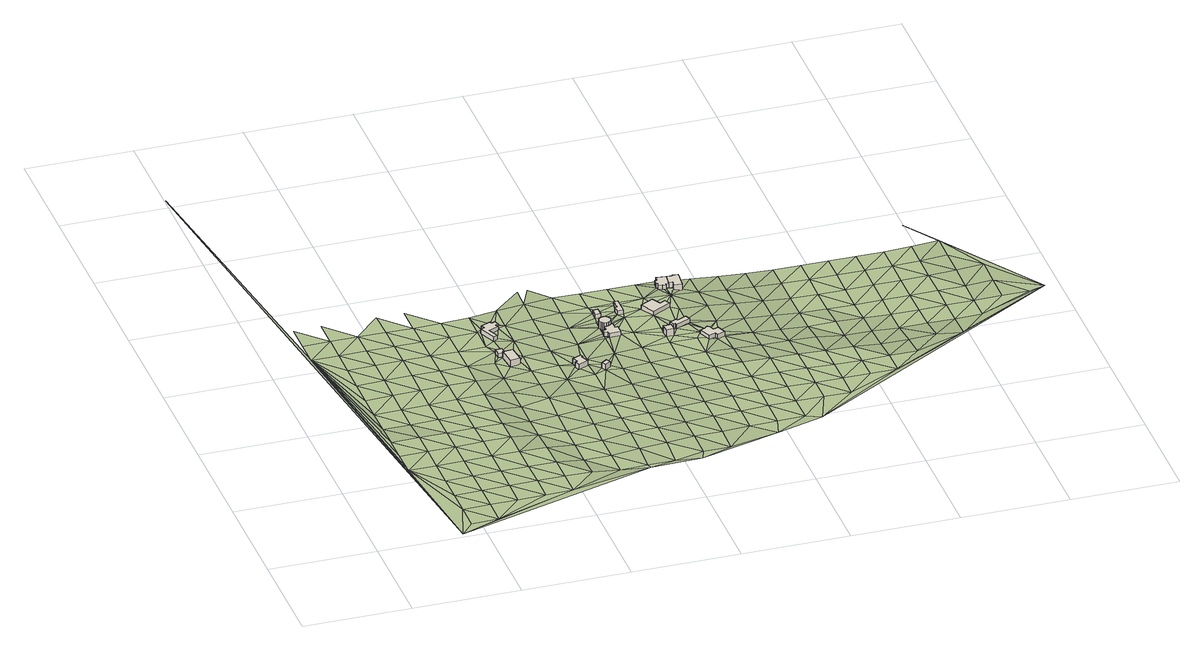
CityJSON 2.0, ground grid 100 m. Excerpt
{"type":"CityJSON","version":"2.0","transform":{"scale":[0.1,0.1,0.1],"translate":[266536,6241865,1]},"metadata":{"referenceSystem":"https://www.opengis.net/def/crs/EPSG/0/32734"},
"CityObjects":{
"building1":{"type":"Building","attributes":{"building":"yes","building:levels":1,"building_height":4.1,"roof_height":6.17,"ground_height":2.07,"plus_code":"4FRW3F7G+VG3","footprint":{"type":"Polygon"}},"geometry":[{"type":"Solid","lod":"1","boundaries":[[[[0,1,2,3]],[[1,4,5,2]],[[4,6,7,5]],[[6,0,3,7]],[[3,2,5,7]],[[6,4,1,0]]]]}]},
"building2":{"type":"Building","attributes":{"building":"yes","building:levels":1,"building_height":4.1,"roof_height":8.44,"ground_height":4.34,"plus_code":"4FRW3F7G+RG9","footprint":{"type":"Polygon"}},"geometry":[{"type":"Solid","lod":"1","boundaries":[[[[8,9,10,11]],[[9,12,13,10]],[[12,14,15,13]],[[14,8,11,15]],[[11,10,13,15]],[[14,12,9,8]]]]}]},
"building3":{"type":"Building","attributes":{"building":"yes","building:levels":1,"building_height":4.1,"roof_height":7.88,"ground_height":3.78,"plus_code":"4FRW3F7G+XGM","footprint":{"type":"Polygon"}},"geometry":[{"type":"Solid","lod":"1","boundaries":[[[[16,17,18,19]],[[17,20,21,18]],[[20,22,23,21]],[[22,24,25,23]],[[24,26,27,25]],[[26,28,29,27]],[[28,30,31,29]],[[30,32,33,31]],[[32,34,35,33]],[[34,36,37,35]],[[36,38,39,37]],[[38,16,19,39]],[[19,18,21,23,25,27,29,31,33,35,37,39]],[[38,36,34,32,30,28,26,24,22,20,17,16]]]]}]},
"building4":{"type":"Building","attributes":{"building":"yes","building:levels":1,"building_height":4.1,"roof_height":10.44,"ground_height":6.34,"plus_code":"4FRW3F7G+PQ3","footprint":{"type":"Polygon"}},"geometry":[{"type":"Solid","lod":"1","boundaries":[[[[40,41,42,43]],[[41,44,45,42]],[[44,46,47,45]],[[46,48,49,47]],[[48,50,51,49]],[[50,52,53,51]],[[52,54,55,53]],[[54,40,43,55]],[[43,42,45,47,49,51,53,55]],[[54,52,50,48,46,44,41,40]]]]}]},
"building5":{"type":"Building","attributes":{"building":"guardhouse","building:levels":1,"building_height":4.1,"roof_height":11.15,"ground_height":7.05,"plus_code":"4FRW3F7G+MV2","footprint":{"type":"Polygon"}},"geometry":[{"type":"Solid","lod":"1","boundaries":[[[[56,57,58,59]],[[57,60,61,58]],[[60,62,63,61]],[[62,56,59,63]],[[59,58,61,63]],[[62,60,57,56]]]]}]},
"building6":{"type":"Building","attributes":{"address":"McClean Building","building":"public","building:levels":1,"building_height":4.1,"roof_height":12.88,"ground_height":8.78,"plus_code":"4FRW3F7G+RXJ","footprint":{"type":"Polygon"}},"geometry":[{"type":"Solid","lod":"1","boundaries":[[[[64,65,66,67]],[[65,68,69,66]],[[68,70,71,69]],[[70,72,73,71]],[[72,74,75,73]],[[74,76,77,75]],[[76,78,79,77]],[[78,80,81,79]],[[80,82,83,81]],[[82,84,85,83]],[[84,86,87,85]],[[86,88,89,87]],[[88,90,91,89]],[[90,64,67,91]],[[67,66,69,71,73,75,77,79,81,83,85,87,89,91]],[[90,88,86,84,82,80,78,76,74,72,70,68,65,64]]]]}]},
"building7":{"type":"Building","attributes":{"building":"optical_telescope","building:levels":2,"building_height":6.9,"roof_height":16.43,"ground_height":9.53,"plus_code":"4FRW3F7G+VWH","footprint":{"type":"Polygon"}},"geometry":[{"type":"Solid","lod":"1","boundaries":[[[[72,70,71,92,93,73]],[[70,68,69,94,92,71]],[[68,65,66,95,94,69]],[[65,64,67,96,95,66]],[[64,97,98,96,67]],[[97,99,100,98]],[[99,101,102,100]],[[101,103,104,102]],[[103,105,106,104]],[[105,107,108,106]],[[107,109,110,108]],[[109,111,112,110]],[[111,113,114,112]],[[113,115,116,114]],[[115,117,118,116]],[[117,119,120,118]],[[119,121,122,120]],[[121,72,73,93,122]],[[93,92,94,95,96,98,100,102,104,106,108,110,112,114,116,118,120,122]],[[121,119,117,115,113,111,109,107,105,103,101,99,97,64,65,68,70,72]]]]}]},
"building8":{"type":"Building","attributes":{"building":"yes","building:levels":1,"building_height":4.1,"roof_height":13.63,"ground_height":9.53,"plus_code":"4FRW3F7G+WWW","footprint":{"type":"Polygon"}},"geometry":[{"type":"Solid","lod":"1","boundaries":[[[[123,124,125,126]],[[124,127,128,125]],[[127,129,130,128]],[[129,123,126,130]],[[126,125,128,130]],[[129,127,124,123]]]]}]},
"building9":{"type":"Building","attributes":{"building":"yes","building:levels":1,"building_height":4.1,"roof_height":14.5,"ground_height":10.4,"plus_code":"4FRW3F7H+X28","footprint":{"type":"Polygon"}},"geometry":[{"type":"Solid","lod":"1","boundaries":[[[[131,132,133,134]],[[132,135,136,133]],[[135,137,138,136]],[[137,139,140,138]],[[139,141,142,140]],[[141,131,134,142]],[[134,133,136,138,140,142]],[[141,139,137,135,132,131]]]]}]},
"building10":{"type":"Building","attributes":{"building":"optical_telescope","building:levels":2,"building_height":6.9,"roof_height":17.08,"ground_height":10.18,"plus_code":"4FRW3F7H+Q49","footprint":{"type":"Polygon"}},"geometry":[{"type":"Solid","lod":"1","boundaries":[[[[143,144,145,146]],[[144,147,148,145]],[[147,149,150,148]],[[149,143,146,150]],[[146,145,148,150]],[[149,147,144,143]]]]}]},
"building11":{"type":"Building","attributes":{"building":"yes","building:levels":1,"building_height":4.1,"roof_height":14.24,"ground_height":10.14,"plus_code":"4FRW3F7H+W57","footprint":{"type":"Polygon"}},"geometry":[{"type":"Solid","lod":"1","boundaries":[[[[151,152,153,154]],[[152,155,156,153]],[[155,157,158,156]],[[157,159,160,158]],[[159,161,162,160]],[[161,151,154,162]],[[154,153,156,158,160,162]],[[161,159,157,155,152,151]]]]}]},
"building12":{"type":"Building","attributes":{"building":"yes","building:levels":1,"building_height":4.1,"roof_height":13.78,"ground_height":9.68,"plus_code":"4FRW3F7H+R62","footprint":{"type":"Polygon"}},"geometry":[{"type":"Solid","lod":"1","boundaries":[[[[163,164,165,166]],[[164,167,168,165]],[[167,169,170,168]],[[169,171,172,170]],[[171,173,174,172]],[[173,175,176,174]],[[175,177,178,176]],[[177,163,166,178]],[[166,165,168,170,172,174,176,178]],[[177,175,173,171,169,167,164,163]]]]}]},
"building13":{"type":"Building","attributes":{"building":"yes","building:levels":1,"building_height":4.1,"roof_height":12.11,"ground_height":8.01,"plus_code":"4FRW3F7H+P86","footprint":{"type":"Polygon"}},"geometry":[{"type":"Solid","lod":"1","boundaries":[[[[179,180,181,182]],[[180,183,184,181]],[[183,185,186,184]],[[185,187,188,186]],[[187,189,190,188]],[[189,191,192,190]],[[191,193,194,192]],[[193,195,196,194]],[[195,197,198,196]],[[197,199,200,198]],[[199,179,182,200]],[[182,181,184,186,188,190,192,194,196,198,200]],[[199,197,195,193,191,189,187,185,183,180,179]]]]}]},
"building14":{"type":"Building","attributes":{"building":"yes","building:levels":1,"building_height":4.1,"roof_height":12.57,"ground_height":8.47,"plus_code":"4FRW3F8H+365","footprint":{"type":"Polygon"}},"geometry":[{"type":"Solid","lod":"1","boundaries":[[[[201,202,203,204]],[[202,205,206,203]],[[205,207,208,206]],[[207,209,210,208]],[[209,211,212,210]],[[211,213,214,212]],[[213,215,216,214]],[[215,217,218,216]],[[217,219,220,218]],[[219,221,222,220]],[[221,223,224,222]],[[223,225,226,224]],[[225,201,204,226]],[[204,203,206,208,210,212,214,216,218,220,222,224,226]],[[225,223,221,219,217,215,213,211,209,207,205,202,201]]]]}]},
"building15":{"type":"Building","attributes":{"building":"yes","building:levels":1,"building_height":4.1,"roof_height":12.57,"ground_height":8.47,"plus_code":"4FRW3F8H+375","footprint":{"type":"Polygon"}},"geometry":[{"type":"Solid","lod":"1","boundaries":[[[[227,228,204,203]],[[228,229,230,204]],[[229,231,232,230]],[[231,233,234,232]],[[233,235,236,234]],[[235,237,238,236]],[[237,239,240,238]],[[239,227,203,240]],[[203,204,230,232,234,236,238,240]],[[239,237,235,233,231,229,228,227]]]]}]},
"terrain1":{"type":"TINRelief","geometry":[{"type":"CompositeSurface","lod":"1","boundaries":[[[241,242,243]],[[241,243,244]],[[242,241,245]],[[246,244,243]],[[241,244,247]],[[243,242,245]],[[244,246,248]],[[249,250,244]],[[243,251,246]],[[244,250,247]],[[244,248,252]],[[251,243,245]],[[250,249,253]],[[250,253,247]],[[244,252,249]],[[248,246,254]],[[253,255,247]],[[254,246,251]],[[256,255,253]],[[252,248,257]],[[255,258,247]],[[253,249,256]],[[257,248,254]],[[241,247,259]],[[258,255,260]],[[251,245,261]],[[241,262,245]],[[263,247,258]],[[260,255,256]],[[249,252,264]],[[254,251,261]],[[263,265,247]],[[252,257,266]],[[267,263,258]],[[249,264,256]],[[268,247,265]],[[260,269,258]],[[252,266,264]],[[254,270,257]],[[271,247,272]],[[263,267,265]],[[247,268,273]],[[258,269,267]],[[261,270,254]],[[274,261,245]],[[256,275,260]],[[271,272,276]],[[266,257,277]],[[247,273,272]],[[275,256,264]],[[268,265,278]],[[270,277,257]],[[279,269,260]],[[278,265,267]],[[266,280,264]],[[260,275,279]],[[281,273,268]],[[261,274,270]],[[277,280,266]],[[278,281,268]],[[274,245,262]],[[267,269,282]],[[275,264,283]],[[269,279,284]],[[285,277,270]],[[280,283,264]],[[286,272,273]],[[282,278,267]],[[281,287,273]],[[269,284,282]],[[270,274,285]],[[275,288,279]],[[272,286,289]],[[280,277,290]],[[273,287,286]],[[283,288,275]],[[290,277,285]],[[284,279,291]],[[292,281,278]],[[278,282,293]],[[288,291,279]],[[281,292,287]],[[294,283,280]],[[274,262,285]],[[262,241,295]],[[278,293,292]],[[290,296,280]],[[282,284,297]],[[283,294,288]],[[291,298,284]],[[280,296,294]],[[299,286,287]],[[285,300,290]],[[293,282,297]],[[287,292,299]],[[284,298,297]],[[300,285,262]],[[301,291,288]],[[302,296,290]],[[288,294,301]],[[293,303,292]],[[286,299,304]],[[290,300,302]],[[298,291,305]],[[303,293,297]],[[286,304,306]],[[305,291,301]],[[292,307,299]],[[294,296,308]],[[296,302,309]],[[300,262,310]],[[307,292,303]],[[311,297,298]],[[294,308,301]],[[305,312,298]],[[296,309,308]],[[304,299,313]],[[310,302,300]],[[297,311,303]],[[313,299,307]],[[298,312,311]],[[301,314,305]],[[304,315,306]],[[309,302,316]],[[314,301,308]],[[317,307,303]],[[304,313,315]],[[316,302,310]],[[262,318,310]],[[319,312,305]],[[303,311,317]],[[320,308,309]],[[305,314,319]],[[320,309,316]],[[313,307,321]],[[307,317,322]],[[311,312,323]],[[314,308,324]],[[312,319,325]],[[313,321,315]],[[316,310,318]],[[307,322,321]],[[324,308,320]],[[311,323,317]],[[312,325,323]],[[262,295,318]],[[326,319,314]],[[327,315,328]],[[320,316,329]],[[326,314,324]],[[315,321,328]],[[318,329,316]],[[325,319,330]],[[322,317,331]],[[323,332,317]],[[320,333,324]],[[330,319,326]],[[329,333,320]],[[331,317,332]],[[334,321,322]],[[335,323,325]],[[326,324,336]],[[335,325,330]],[[331,337,322]],[[323,9,332]],[[321,334,328]],[[329,318,338]],[[322,337,334]],[[333,336,324]],[[331,332,1]],[[330,326,339]],[[340,9,323]],[[332,9,8]],[[332,8,1]],[[323,335,340]],[[338,318,295]],[[341,333,329]],[[336,339,326]],[[4,1,8]],[[337,331,342]],[[343,328,334]],[[341,329,338]],[[344,334,337]],[[342,24,337]],[[345,9,340]],[[24,344,337]],[[4,8,346]],[[347,335,330]],[[348,336,333]],[[339,349,330]],[[342,4,346]],[[350,334,344]],[[334,350,343]],[[348,333,341]],[[350,344,351]],[[352,345,340]],[[335,347,340]],[[346,345,352]],[[330,349,347]],[[342,353,24]],[[353,342,346]],[[354,338,295]],[[339,336,355]],[[350,356,343]],[[357,24,353]],[[341,338,354]],[[358,357,359]],[[352,353,346]],[[355,336,348]],[[352,340,360]],[[353,359,357]],[[339,361,349]],[[340,347,360]],[[362,356,363]],[[364,365,359]],[[343,356,366]],[[348,341,367]],[[361,339,355]],[[353,368,359]],[[369,353,352]],[[359,368,364]],[[354,367,341]],[[362,364,368]],[[356,362,366]],[[370,354,295]],[[371,347,349]],[[352,360,369]],[[366,362,368]],[[348,372,355]],[[371,349,361]],[[373,368,353]],[[374,360,347]],[[367,372,348]],[[353,369,373]],[[374,347,375]],[[361,355,376]],[[48,369,360]],[[377,347,371]],[[375,347,377]],[[48,360,374]],[[367,354,378]],[[376,355,372]],[[368,379,366]],[[374,380,48]],[[368,373,381]],[[378,354,370]],[[371,361,382]],[[383,369,48]],[[367,384,372]],[[368,381,379]],[[375,377,385]],[[382,361,376]],[[373,369,386]],[[57,377,371]],[[378,384,367]],[[369,383,386]],[[387,388,385]],[[385,377,56]],[[389,387,385]],[[383,387,389]],[[366,379,390]],[[376,372,391]],[[371,382,392]],[[371,392,57]],[[56,377,57]],[[381,373,393]],[[386,383,389]],[[384,391,372]],[[389,385,394]],[[385,56,394]],[[378,370,395]],[[373,386,393]],[[382,376,396]],[[397,379,381]],[[384,378,395]],[[396,376,391]],[[57,392,398]],[[57,398,399]],[[394,400,389]],[[397,381,393]],[[386,389,401]],[[382,402,392]],[[394,399,400]],[[384,403,391]],[[396,402,382]],[[400,399,398]],[[404,405,379]],[[404,379,397]],[[400,401,389]],[[403,384,395]],[[393,386,406]],[[398,392,407]],[[396,391,408]],[[392,402,407]],[[78,386,401]],[[386,78,76]],[[406,386,76]],[[408,391,403]],[[393,409,397]],[[370,410,395]],[[398,411,400]],[[393,406,412]],[[402,396,413]],[[414,393,412]],[[400,82,401]],[[407,411,398]],[[414,127,393]],[[415,404,397]],[[78,401,82]],[[413,396,408]],[[409,393,127]],[[80,78,82]],[[416,82,400]],[[403,395,417]],[[418,406,76]],[[418,76,419]],[[72,76,74]],[[72,419,76]],[[420,407,402]],[[409,415,397]],[[414,412,421]],[[411,422,400]],[[414,421,423]],[[422,416,400]],[[424,414,423]],[[408,403,417]],[[420,402,413]],[[414,424,425]],[[414,129,127]],[[426,404,415]],[[425,129,414]],[[407,427,411]],[[129,425,428]],[[428,429,129]],[[430,431,432]],[[433,431,88]],[[415,409,434]],[[435,432,431]],[[408,436,413]],[[420,427,407]],[[395,410,417]],[[433,416,437]],[[437,416,422]],[[436,408,417]],[[429,438,141]],[[141,129,429]],[[439,422,411]],[[438,435,440]],[[431,440,435]],[[433,440,431]],[[129,139,434]],[[441,415,434]],[[442,420,413]],[[427,439,411]],[[437,440,433]],[[141,139,129]],[[426,415,443]],[[141,438,440]],[[436,442,413]],[[441,434,139]],[[437,422,147]],[[415,441,443]],[[427,420,444]],[[439,445,422]],[[131,141,440]],[[436,417,446]],[[139,137,441]],[[442,444,420]],[[445,147,422]],[[410,446,417]],[[447,426,443]],[[448,440,437]],[[449,439,427]],[[443,441,450]],[[437,147,451]],[[440,452,131]],[[437,451,453]],[[454,442,436]],[[444,449,427]],[[131,452,450]],[[448,437,453]],[[446,454,436]],[[455,445,439]],[[149,147,445]],[[452,440,448]],[[443,450,456]],[[457,444,442]],[[449,455,439]],[[458,453,451]],[[443,456,447]],[[457,442,454]],[[410,459,446]],[[456,450,452]],[[445,460,149]],[[458,461,453]],[[448,453,461]],[[462,449,444]],[[458,149,169]],[[455,460,445]],[[458,463,461]],[[446,459,454]],[[458,169,463]],[[462,444,457]],[[177,448,461]],[[464,463,169]],[[456,465,447]],[[456,452,466]],[[169,149,467]],[[468,455,449]],[[459,410,469]],[[149,460,467]],[[470,457,454]],[[462,468,449]],[[448,177,155]],[[455,471,460]],[[470,454,459]],[[177,175,173]],[[467,472,169]],[[157,466,473]],[[472,171,169]],[[460,471,467]],[[455,185,471]],[[474,462,457]],[[466,475,456]],[[455,468,476]],[[465,456,211]],[[177,173,477]],[[477,155,177]],[[455,476,185]],[[470,474,457]],[[478,472,467]],[[466,157,475]],[[478,171,472]],[[456,215,211]],[[467,479,478]],[[456,475,215]],[[475,157,155]],[[185,183,471]],[[478,195,171]],[[465,211,209]],[[155,477,475]],[[480,468,462]],[[474,481,462]],[[482,173,171]],[[465,209,205]],[[459,483,470]],[[185,476,187]],[[195,482,171]],[[211,215,213]],[[483,459,469]],[[193,191,189]],[[476,468,480]],[[173,484,477]],[[475,485,215]],[[462,481,480]],[[485,217,215]],[[195,193,482]],[[205,209,207]],[[475,486,485]],[[187,487,189]],[[189,482,193]],[[484,475,477]],[[488,474,470]],[[486,475,489]],[[486,225,223]],[[482,484,173]],[[476,490,187]],[[486,489,225]],[[491,201,225]],[[475,492,489]],[[474,488,481]],[[225,489,491]],[[490,476,480]],[[470,483,488]],[[487,493,189]],[[187,493,487]],[[494,492,475]],[[484,494,475]],[[189,495,482]],[[496,202,497]],[[481,498,480]],[[187,490,493]],[[483,469,499]],[[481,488,498]],[[493,495,189]],[[480,500,490]],[[501,484,482]],[[502,235,492]],[[494,502,492]],[[483,499,488]],[[480,498,500]],[[484,501,494]],[[482,495,501]],[[503,493,490]],[[488,504,498]],[[490,500,503]],[[504,488,499]],[[502,494,505]],[[494,501,506]],[[507,495,493]],[[500,498,508]],[[503,509,493]],[[494,506,505]],[[499,469,510]],[[508,498,504]],[[493,509,507]],[[511,503,500]],[[501,495,512]],[[511,500,508]],[[501,512,506]],[[499,513,504]],[[495,507,512]],[[503,514,509]],[[503,511,515]],[[516,508,504]],[[517,505,506]],[[512,518,506]],[[503,515,514]],[[507,509,519]],[[508,516,511]],[[504,513,516]],[[517,506,518]],[[513,499,510]],[[509,514,519]],[[520,512,507]],[[515,511,521]],[[511,516,522]],[[507,519,520]],[[523,518,512]],[[515,521,514]],[[511,522,521]],[[513,510,516]],[[512,520,523]],[[517,518,524]],[[519,514,525]],[[526,522,516]],[[525,514,521]],[[518,523,524]],[[526,516,510]],[[527,520,519]],[[528,519,525]],[[522,529,521]],[[530,522,526]],[[519,528,527]],[[531,523,520]],[[522,530,529]],[[525,521,532]],[[510,533,526]],[[520,527,531]],[[534,524,523]],[[525,532,528]],[[529,532,521]],[[535,530,526]],[[534,523,531]],[[528,536,527]],[[532,536,528]],[[526,533,535]],[[537,529,530]],[[469,538,510]],[[527,539,531]],[[530,535,537]],[[536,539,527]],[[540,532,529]],[[534,531,541]],[[533,510,542]],[[539,543,531]],[[540,529,537]],[[544,536,532]],[[533,545,535]],[[531,543,541]],[[532,540,544]],[[535,545,537]],[[539,536,546]],[[536,544,546]],[[547,543,539]],[[548,540,537]],[[549,537,545]],[[542,545,533]],[[539,546,547]],[[550,541,543]],[[548,537,549]],[[551,544,540]],[[543,547,550]],[[540,548,551]],[[546,544,552]],[[553,549,545]],[[544,551,552]],[[554,547,546]],[[553,545,542]],[[548,549,555]],[[546,552,554]],[[550,547,556]],[[548,555,551]],[[555,549,553]],[[510,538,542]],[[547,554,556]],[[557,552,551]],[[555,558,551]],[[559,553,542]],[[552,557,554]],[[551,558,557]],[[560,555,553]],[[561,556,554]],[[555,560,558]],[[557,562,554]],[[560,553,559]],[[554,562,561]],[[557,558,563]],[[558,560,563]],[[564,562,557]],[[564,557,563]],[[565,560,559]],[[542,538,559]],[[566,561,562]],[[562,564,567]],[[568,563,560]],[[567,566,562]],[[560,565,568]],[[564,563,569]],[[565,559,570]],[[569,567,564]],[[569,563,568]],[[567,569,566]],[[570,568,565]],[[538,570,559]],[[571,566,538]],[[538,566,569]],[[568,538,569]],[[568,570,538]]]}]}
},
"vertices":[
[1967,2811,11],[1972,2739,11],[1972,2739,52],[1967,2811,52],[2034,2743,11],[2034,2743,52],[2029,2814,11],[2029,2814,52],
[2007,2726,11],[2024,2565,11],[2024,2565,74],[2007,2726,74],[2120,2576,11],[2120,2576,74],[2103,2737,11],[2103,2737,74],
[2052,3239,26],[1963,3200,26],[1963,3200,69],[2052,3239,69],[1979,3165,26],[1979,3165,69],[1940,3150,26],[1940,3150,69],[2008,2987,26],[2008,2987,69],[2048,3006,26],[2048,3006,69],[2007,3105,26],[2007,3105,69],[2100,3146,26],[2100,3146,69],[2086,3173,26],[2086,3173,69],[2115,3186,26],[2115,3186,69],[2097,3230,26],[2097,3230,69],[2062,3217,26],[2062,3217,69],
[2658,2333,40],[2626,2405,40],[2626,2405,94],[2658,2333,94],[2639,2411,40],[2639,2411,94],[2627,2438,40],[2627,2438,94],[2542,2401,40],[2542,2401,94],[2566,2347,40],[2566,2347,94],[2547,2339,40],[2547,2339,94],[2568,2293,40],[2568,2293,94],
[2758,2247,46],[2782,2209,46],[2782,2209,102],[2758,2247,102],[2838,2245,46],[2838,2245,102],[2812,2283,46],[2812,2283,102],
[3024,2818,78],[3016,2805,78],[3016,2805,119],[3024,2818,119],[2996,2791,78],[2996,2791,119],[2970,2787,78],[2970,2787,119],[2956,2790,78],[2956,2790,119],[2954,2736,78],[2954,2736,119],[2923,2735,78],[2923,2735,119],[2924,2695,78],[2924,2695,119],[2957,2695,78],[2957,2695,119],[2958,2665,78],[2958,2665,119],[3066,2666,78],[3066,2666,119],[3065,2753,78],[3065,2753,119],[3039,2753,78],[3039,2753,119],[3038,2811,78],[3038,2811,119],
[2970,2787,154],[2956,2790,154],[2996,2791,154],[3016,2805,154],[3024,2818,154],[3029,2836,78],[3029,2836,154],[3027,2854,78],[3027,2854,154],[3019,2870,78],[3019,2870,154],[3007,2883,78],[3007,2883,154],[2990,2891,78],[2990,2891,154],[2972,2894,78],[2972,2894,154],[2955,2890,78],[2955,2890,154],[2939,2880,78],[2939,2880,154],[2928,2866,78],[2928,2866,154],[2922,2849,78],[2922,2849,154],[2922,2830,78],[2922,2830,154],[2928,2813,78],[2928,2813,154],[2940,2799,78],[2940,2799,154],
[2985,3071,85],[2937,3071,85],[2937,3071,126],[2985,3071,126],[2936,2990,85],[2936,2990,126],[2984,2990,85],[2984,2990,126],
[3188,2975,93],[3187,3136,93],[3187,3136,135],[3188,2975,135],[3152,3136,93],[3152,3136,135],[3152,3042,93],[3152,3042,135],[3128,3041,93],[3128,3041,135],[3129,2975,93],[3129,2975,135],
[3498,2582,90],[3426,2580,90],[3426,2580,161],[3498,2582,161],[3428,2509,90],[3428,2509,161],[3500,2510,90],[3500,2510,161],
[3361,3014,88],[3435,2879,88],[3435,2879,132],[3361,3014,132],[3607,2972,88],[3607,2972,132],[3579,3023,88],[3579,3023,132],[3528,2995,88],[3528,2995,132],[3482,3079,88],[3482,3079,132],
[3516,2674,87],[3536,2629,87],[3536,2629,128],[3516,2674,128],[3554,2637,87],[3554,2637,128],[3562,2617,87],[3562,2617,128],[3698,2677,87],[3698,2677,128],[3676,2726,87],[3676,2726,128],[3590,2688,87],[3590,2688,128],[3583,2704,87],[3583,2704,128],
[3736,2494,70],[3780,2379,70],[3780,2379,111],[3736,2494,111],[3844,2403,70],[3844,2403,111],[3856,2372,70],[3856,2372,111],[3931,2401,70],[3931,2401,111],[3897,2492,70],[3897,2492,111],[3850,2474,70],[3850,2474,111],[3829,2528,70],[3829,2528,111],[3814,2535,70],[3814,2535,111],[3795,2529,70],[3795,2529,111],[3789,2514,70],[3789,2514,111],
[3708,3321,75],[3720,3429,75],[3720,3429,116],[3708,3321,116],[3627,3439,75],[3627,3439,116],[3622,3391,75],[3622,3391,116],[3605,3392,75],[3605,3392,116],[3599,3335,75],[3599,3335,116],[3614,3334,75],[3614,3334,116],[3610,3301,75],[3610,3301,116],[3649,3297,75],[3649,3297,116],[3648,3290,75],[3648,3290,116],[3676,3287,75],[3676,3287,116],[3678,3308,75],[3678,3308,116],[3707,3305,75],[3707,3305,116],
[3720,3429,56],[3708,3321,56],[3744,3317,56],[3744,3317,116],[3740,3273,56],[3740,3273,116],[3814,3265,56],[3814,3265,116],[3832,3427,56],[3832,3427,116],[3779,3433,56],[3779,3433,116],[3778,3423,56],[3778,3423,116],
[787,9,23],[906,155,22],[906,405,21],[654,1160,26],[1158,155,24],[906,650,22],[402,3170,21],[906,900,25],[906,1410,25],[654,1410,25],[1158,405,24],[906,1160,26],[654,1655,24],[1158,650,25],[654,1905,12],[906,1655,25],[1158,900,27],[654,2165,6],[1,6084,23],[906,1905,11],[1411,405,27],[1915,405,33],[654,2410,8],[1158,1410,28],[654,2660,15],[1158,1160,28],[906,2410,16],[654,2920,20],[906,2165,11],[1411,650,28],[402,3415,24],[654,3415,25],[654,3170,23],[1663,405,31],[1158,1655,24],[402,3675,25],[1411,900,31],[906,2660,21],[1158,1905,18],[1411,1160,34],[906,2920,23],[1158,2410,19],[1411,1410,35],[1158,2165,16],[1663,650,33],[906,3415,25],[906,3170,25],[1411,1655,32],[654,3675,25],[1663,900,33],[1411,1905,28],[1158,2920,26],[1158,2660,24],[1663,1410,33],[2683,605,4],[1663,1160,34],[1411,2410,23],[1411,2165,23],[1158,3170,25],[1915,650,34],[1663,1655,32],[1915,900,31],[1411,2660,26],[1158,3415,24],[1663,1905,29],[1158,3675,22],[1411,2920,26],[1915,1410,10],[1915,1160,28],[2168,650,30],[1663,2410,24],[1663,2165,26],[1411,3170,24],[1915,1655,5],[1411,3415,21],[2168,900,5],[1663,2660,23],[2420,650,4],[1915,1905,5],[2168,1160,4],[1663,3170,22],[1663,2920,22],[1915,2410,4],[2168,1410,4],[1915,2165,4],[2168,1655,20],[1411,3675,20],[1663,3415,22],[2420,900,5],[2168,1905,53],[1967,2811,26],[1915,2660,11],[2420,1160,5],[1915,3170,28],[2168,2165,36],[2420,1410,28],[1915,2920,26],[2672,650,4],[2420,1655,44],[2168,2410,32],[2672,900,27],[2029,2814,26],[1915,3415,30],[1940,3150,28],[2120,2576,33],[2103,2737,33],[2420,2165,40],[2672,1160,38],[2420,1905,56],[1963,3200,28],[1979,3165,28],[2168,2660,33],[2168,2920,39],[2924,650,5],[2672,1410,40],[2052,3239,48],[2048,3006,39],[2007,3105,28],[2100,3146,48],[2420,2410,40],[2672,1655,42],[2097,3230,48],[2062,3217,48],[2115,3186,48],[2086,3173,48],[2168,3415,56],[2924,900,43],[2168,3170,48],[2420,2660,45],[3141,549,48],[2672,1905,43],[2924,1160,44],[2420,2920,56],[2547,2339,53],[2568,2293,53],[2924,1410,48],[2672,2165,46],[3177,650,48],[2420,3415,78],[2566,2347,53],[2420,3170,68],[2924,1655,51],[2627,2438,53],[3177,900,64],[2658,2333,53],[2672,2660,62],[2639,2411,53],[2626,2405,53],[2672,2410,53],[2422,3618,82],[3177,1160,55],[2924,1905,56],[2672,2920,73],[2812,2283,60],[3429,650,52],[3177,1410,60],[2672,3170,87],[2924,2165,61],[2838,2245,60],[2924,2410,68],[2924,2660,78],[3177,1655,64],[3429,900,60],[2672,3415,94],[2513,3620,82],[2922,2830,85],[3177,1905,69],[3429,1160,70],[2937,3071,92],[3885,720,73],[3177,2165,75],[2922,2849,85],[3429,1410,71],[2924,2920,85],[2924,3170,92],[3066,2666,91],[3681,900,70],[2928,2813,85],[2940,2799,85],[3429,1655,78],[2928,2866,85],[3177,2410,84],[2939,2880,85],[2955,2890,85],[2972,2894,85],[2924,3415,93],[3429,1905,81],[2990,2891,85],[3007,2883,85],[3024,2818,85],[3038,2811,85],[3029,2836,85],[3065,2753,91],[2985,3071,92],[3027,2854,85],[3681,1160,75],[3177,2660,91],[3019,2870,85],[3429,2165,85],[3177,2920,93],[3152,3136,94],[3681,1410,80],[3177,3170,94],[3681,1655,87],[3429,2410,90],[3933,900,77],[3177,3415,92],[3435,2879,91],[3681,1905,90],[3187,3136,94],[3426,2580,92],[3361,3014,91],[3429,2660,92],[3933,1160,80],[3681,2165,89],[3429,3170,92],[3933,1410,84],[3498,2582,92],[4185,900,80],[3681,2410,88],[3516,2674,92],[3933,1655,89],[3536,2629,92],[3554,2637,92],[3429,3415,89],[3482,3079,92],[3736,2494,88],[3933,1905,89],[4323,843,76],[4185,1160,83],[3780,2379,88],[3681,2660,87],[3528,2995,91],[4185,1410,86],[3681,3170,84],[3933,2165,79],[3681,2920,88],[3795,2529,88],[3789,2514,88],[4185,1905,83],[4185,1655,88],[3933,2660,69],[4438,1160,79],[3933,2920,74],[3648,3290,84],[3676,3287,84],[3933,2410,70],[4438,1410,80],[3740,3273,84],[4185,2165,65],[3744,3317,75],[3814,3265,66],[4185,2410,53],[3933,3170,66],[4185,2660,49],[3779,3433,75],[3778,3423,75],[4438,1655,81],[4690,1160,76],[4438,1905,77],[4185,2920,48],[3933,3415,56],[4438,2165,63],[4690,1410,76],[4185,3415,36],[4185,3170,43],[4438,2660,30],[4690,1655,74],[4438,2410,36],[5194,1410,73],[4690,1905,70],[4438,2920,27],[4942,1410,74],[4690,2410,18],[4690,2165,57],[4942,1655,67],[4438,3415,19],[4438,3170,25],[4690,2660,11],[4690,2920,9],[4942,2165,24],[4942,1905,62],[4690,3170,12],[4690,3415,9],[4942,2410,22],[5194,1655,69],[4942,2920,0],[4942,2660,6],[5194,2165,21],[5194,1905,40],[4942,3170,6],[5194,2410,10],[5447,1655,69],[4942,3415,6],[5447,1905,43],[5194,2660,1],[5447,2165,8],[6857,2428,28],[5194,2920,2],[5447,2410,1],[5194,3415,5],[5951,1905,18],[5194,3170,5],[5447,2660,2],[5699,1905,51],[5447,2920,3],[5447,3170,5],[5699,2410,2],[5699,2165,9],[5447,3415,5],[5699,2660,5],[5699,2920,5],[5951,2165,6],[5699,3170,5],[5951,2410,4],[5699,3415,7],[5951,2920,6],[5951,2660,5],[6203,2165,7],[6203,2410,5],[5951,3415,16],[5951,3170,8],[6203,2660,7],[6203,2920,18],[6456,2410,6],[6203,3415,30],[6203,3170,27],[6456,2660,22],[6456,2920,30],[6708,2410,8],[5983,3759,25]
]}
